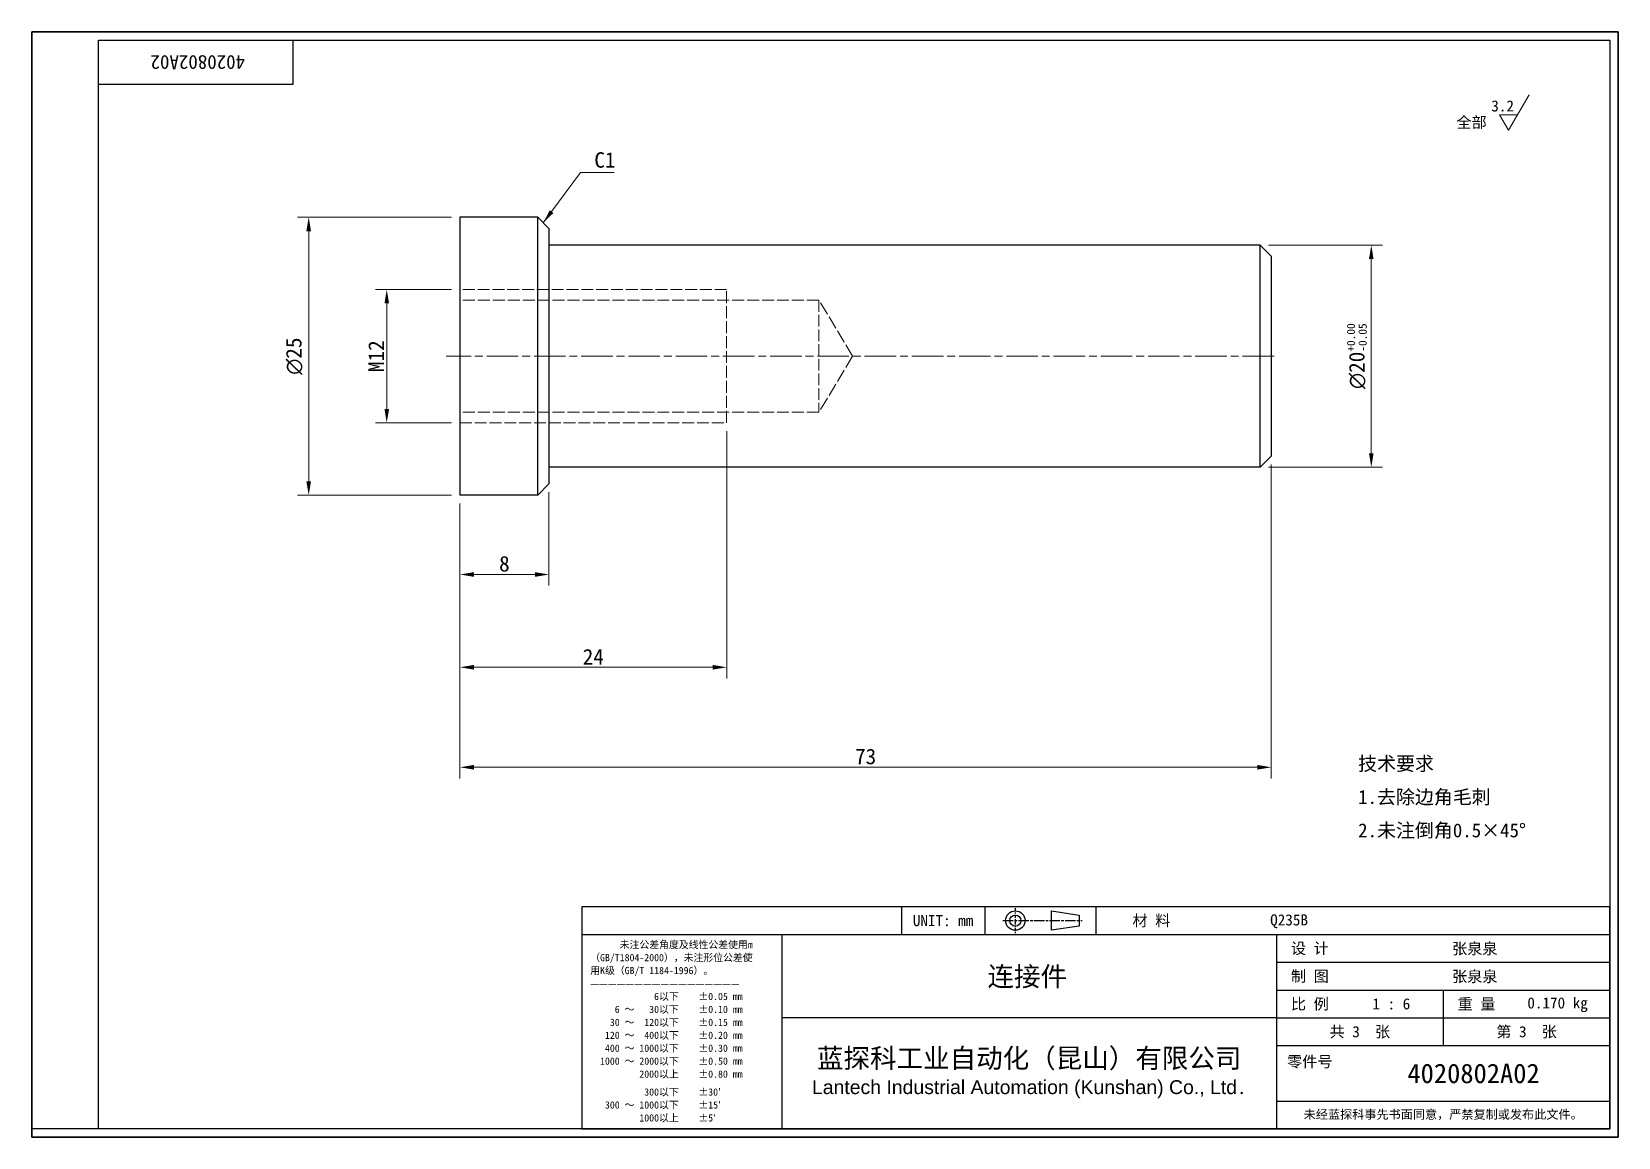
# Model space of a CAD drawing. Header units: millimetres. Extents: x 3 to 146, y 3 to 102.
import ezdxf
from ezdxf.enums import TextEntityAlignment as Align

# ---------------------------------------------------------------- set-up
doc = ezdxf.new("R2010")
doc.units = ezdxf.units.MM
doc.header["$LTSCALE"] = 0.5
doc.linetypes.add('CHAIN', pattern=[0.3543, 0.2362, -0.0295, 0.0591, -0.0295])
doc.linetypes.add('DASHED', pattern=[0.2067, 0.1654, -0.0413])
for name, color, linetype, lineweight in [('1', 7, 'Continuous', 18), ('可见 (ISO)', 7, 'Continuous', 25), ('图框 (ISO)', 7, 'Continuous', 35), ('标题 (ISO)', 7, 'Continuous', 25)]:
    doc.layers.add(name, color=color, linetype=linetype, lineweight=lineweight)
for name, color, linetype, lineweight, true_color in [('中心线 (ISO)', 1, 'CHAIN', 18, 0xff0000), ('尺寸 (ISO)', 7, 'Continuous', 18, 0x008000), ('符号 (ISO)', 7, 'Continuous', 18, 0x008000), ('隐藏 (ISO)', 5, 'DASHED', 18, 0x0000ff)]:
    doc.layers.add(name, color=color, linetype=linetype, lineweight=lineweight, true_color=true_color)
doc.styles.add('文本样式164', font='SimSun.ttf')
doc.styles.add('文本样式165', font='SimSun.ttf')
doc.styles.add('文本样式74', font='SimSun.ttf')
doc.styles.add('最新国标', font='simfang.ttf')
doc.styles.add('注释文本 (ISO)', font='simfang.ttf')
doc.dimstyles.new('默认 (GB)', dxfattribs={"dimscale": 0.5, "dimtxt": 2.8, "dimasz": 2.5, "dimexe": 2, "dimexo": 1.5, "dimgap": 0.5, "dimtad": 1, "dimtoh": 1, "dimdsep": 46, "dimtxsty": '最新国标', "dimcen": 0.09, "dimdle": 10, "dimclrd": 256, "dimclre": 256, "dimclrt": 256, "dimaunit": 1, "dimadec": 3, "dimazin": 2, "dimtfac": 0.535714, "dimtmove": 0, "dimatfit": 3, "dimfxl": 0, "dimtolj": 1, "dimtzin": 0, "dimlwd": -1, "dimlwe": -1, "dimarcsym": 0})
doc.dimstyles.new('默认 (GB)$7', dxfattribs={"dimscale": 0.5, "dimtxt": 2.8, "dimasz": 2.5, "dimexe": 2, "dimexo": 1.5, "dimgap": 0.5, "dimtad": 1, "dimtoh": 1, "dimdsep": 46, "dimtxsty": '最新国标', "dimcen": 0.09, "dimdle": 10, "dimclrd": 256, "dimclre": 256, "dimclrt": 256, "dimaunit": 1, "dimadec": 3, "dimazin": 2, "dimtfac": 0.535714, "dimtmove": 0, "dimatfit": 3, "dimfxl": 0, "dimtolj": 1, "dimtzin": 0, "dimlwd": -1, "dimlwe": -1, "dimarcsym": 0})

# ---------------------------------------------------------------- blocks, each defined once
blk = doc.blocks.new('图框 最新国标')
at = {"layer": '图框 (ISO)'}
for p, q in [((6, 7), (6, 204.5)), ((6, 204.5), (291.5, 204.5)), ((291.5, 204.5), (291.5, 5.5)), ((6, 7), (6, 5.5)), ((6, 7), (6, 5.5)), ((291.5, 5.5), (6, 5.5))]:
    blk.add_line(p, q, dxfattribs=at)
at = {"layer": '图框 (ISO)', "color": 7, "linetype": 'Continuous', "lineweight": 25}
for p, q in [((18, 203), (290, 203)), ((18, 7), (18, 203)), ((18, 203), (290, 203)), ((53, 203), (53, 195)), ((290, 203), (290, 7)), ((290, 203), (290, 7)), ((53, 195), (18, 195)), ((290, 7), (6, 7)), ((290, 7), (18, 7))]:
    blk.add_line(p, q, dxfattribs=at)
at = {"layer": '图框 (ISO)', "style": '文本样式74'}
blk.add_attdef('零件代号_001', (44.39, 200.25), '', height=2.5, rotation=180, dxfattribs=at)
blk = doc.blocks.new('标题栏 最新国标')
at = {"layer": '标题 (ISO)'}
for p, q in [((381.98, -183.84), (196.98, -183.84)), ((196.98, -183.84), (196.98, -223.84)), ((254.48, -183.84), (254.48, -188.84)), ((269.48, -183.84), (269.48, -188.84)), ((281.48, -188.09), (281.48, -184.59)), ((281.48, -184.59), (286.48, -185.34)), ((286.48, -185.34), (286.48, -187.34)), ((289.48, -183.84), (289.48, -188.84)), ((381.98, -223.84), (381.98, -183.84)), ((383.48, -183.84), (383.48, -225.34)), ((286.48, -187.34), (281.48, -188.09)), ((196.98, -188.84), (381.98, -188.84)), ((232.98, -188.84), (232.98, -223.84)), ((321.98, -188.84), (321.98, -223.84)), ((321.98, -193.84), (381.98, -193.84)), ((321.98, -198.84), (381.98, -198.84)), ((351.98, -198.84), (351.98, -208.84)), ((321.98, -203.84), (232.98, -203.84)), ((321.98, -203.84), (381.98, -203.84)), ((321.98, -208.84), (381.98, -208.84)), ((321.98, -218.84), (381.98, -218.84)), ((196.98, -223.84), (381.98, -223.84)), ((383.48, -225.34), (196.98, -225.34))]:
    blk.add_line(p, q, dxfattribs=at)
at = {"layer": '标题 (ISO)', "linetype": 'CHAIN', "ltscale": 5.000333}
blk.add_line((274.98, -184.09), (274.98, -188.59), dxfattribs=at)
at = {"layer": '标题 (ISO)', "linetype": 'CHAIN', "ltscale": 15.834605}
blk.add_line((272.73, -186.34), (286.98, -186.34), dxfattribs=at)
at = {"layer": '标题 (ISO)'}
for radius in [1.75, 1]:
    blk.add_circle((274.98, -186.34), radius, dxfattribs=at)
at = {"layer": '1', "style": '文本样式164'}
for s, p in [('UNIT: mm', (261.98, -186.34)), ('材 料', (299.48, -186.34)), ('设 计', (327.98, -191.34)), ('制 图', (327.98, -196.34)), ('比 例', (327.98, -201.34)), ('重 量', (357.98, -201.34)), ('共 3  张', (336.98, -206.34)), ('第 3  张', (366.98, -206.34))]:
    blk.add_text(s, height=2, dxfattribs=at).set_placement(p, align=Align.MIDDLE_CENTER)
at = {"layer": '标题 (ISO)', "char_height": 2, "style": '注释文本 (ISO)'}
for s, insert, attachment_point, line_spacing_factor in [('{\\fSimSun|b0|i0|c134|p2;\\H0.65x;      未注公差角度及线性公差使用m\\P（GB/T1804-2000），未注形位公差使\\P用K级（GB/T 1184-1996）。\\P—————————————————\\P             6以下    ±0.05 mm\\P     6 ～   30以下    ±0.10 mm\\P    30 ～  120以下    ±0.15 mm\\P   120 ～  400以下    ±0.20 mm\\P   400 ～ 1000以下    ±0.30 mm\\P  1000 ～ 2000以下    ±0.50 mm\\P          2000以上    ±0.80 mm\\P\\H0.38462x;\\P\\H2.6x;           300以下    ±30′\\P   300 ～ 1000以下    ±15′\\P          1000以上    ±5′}', (198.48, -206.34), 4, 1.075116), ('{\\fMicrosoft YaHei|b0|i0|c134|p34;\\H1.75x;蓝探科工业自动化（昆山）有限公司\\P\\fArial|b0|i0|c0|p34;\\H0.71429x;Lantech Industrial Automation (Kunshan) Co., Ltd\\fFangSong|b0|i0|c134|p49;.\\H1.15195x; }', (277.48, -213.84), 5, 0.978695)]:
    blk.add_mtext(s, dxfattribs=dict(at, insert=insert, attachment_point=attachment_point, line_spacing_factor=line_spacing_factor))
at = {"layer": '标题 (ISO)', "attachment_point": 5, "style": '注释文本 (ISO)'}
for s, insert, char_height in [('\\fFangSong|b0|i0;零件号', (327.98, -211.84), 2), ('\\fSimSun|b0|i0;{\\H1.6000;未经蓝探科事先书面同意，严禁复制或发布此文件。}', (351.98, -221.34), 1.6)]:
    blk.add_mtext(s, dxfattribs=dict(at, insert=insert, char_height=char_height))
at = {"layer": '标题 (ISO)'}
for tag, p, height, style in [('材料_001', (320.84, -187.21), 2, '注释文本 (ISO)'), ('设计人_001', (353.58, -192.39), 2, '注释文本 (ISO)'), ('库存编号_001', (269.97, -198.15), 3.5, '文本样式165'), ('设计人_001', (353.58, -197.39), 2, '注释文本 (ISO)'), ('视图比例_001', (339.25, -202.33), 2, '注释文本 (ISO)'), ('质量\\P3;_001', (367.12, -202.16), 2, '注释文本 (ISO)'), ('零件代号_001', (345.54, -215.59), 3.5, '文本样式165')]:
    blk.add_attdef(tag, p, '', height=height, dxfattribs=dict(at, style=style))
blk = doc.blocks.new('*D5')
at = {"layer": 'Defpoints', "color": 0, "transparency": 16777216}
for p in [(27.92, 85.55), (41.53, 85.55), (41.53, 60.55)]:
    blk.add_point(p, dxfattribs=at)
at = {"layer": '尺寸 (ISO)', "color": 116, "true_color": 0x00803f, "transparency": 16777216}
for p, q in [((40.78, 85.55), (26.92, 85.55)), ((27.92, 61.8), (27.92, 84.3)), ((40.78, 60.55), (26.92, 60.55))]:
    blk.add_line(p, q, dxfattribs=at)
for points in [[(27.71, 84.3), (28.13, 84.3), (27.92, 85.55)], [(27.71, 61.8), (28.13, 61.8), (27.92, 60.55)]]:
    blk.add_solid(points, dxfattribs=at)
at = {"layer": '尺寸 (ISO)', "transparency": 16777216, "insert": (26.62, 73.05), "char_height": 1.4, "attachment_point": 5, "rotation": 90, "style": '最新国标'}
blk.add_mtext('\\A1;{\\fAIGDT|b0|i0;\\ln}\\fFangSong|b0|i0;25', dxfattribs=at)
blk = doc.blocks.new('*D6')
at = {"layer": 'Defpoints', "color": 0, "transparency": 16777216}
for p in [(49.53, 61.55), (41.53, 60.55), (49.53, 53.4)]:
    blk.add_point(p, dxfattribs=at)
at = {"layer": '尺寸 (ISO)', "color": 116, "true_color": 0x00803f, "transparency": 16777216}
for p, q in [((49.53, 60.8), (49.53, 52.4)), ((41.53, 59.8), (41.53, 52.4)), ((42.78, 53.4), (48.28, 53.4))]:
    blk.add_line(p, q, dxfattribs=at)
for points in [[(42.78, 53.61), (42.78, 53.19), (41.53, 53.4)], [(48.28, 53.61), (48.28, 53.19), (49.53, 53.4)]]:
    blk.add_solid(points, dxfattribs=at)
at = {"layer": '尺寸 (ISO)', "transparency": 16777216, "insert": (45.53, 54.36), "char_height": 1.4, "attachment_point": 5, "style": '最新国标'}
blk.add_mtext('\\A1;8', dxfattribs=at)
blk = doc.blocks.new('*D7')
at = {"layer": 'Defpoints', "color": 0, "transparency": 16777216}
for p in [(65.53, 67.05), (41.53, 60.55), (65.53, 45.05)]:
    blk.add_point(p, dxfattribs=at)
at = {"layer": '尺寸 (ISO)', "color": 116, "true_color": 0x00803f, "transparency": 16777216}
for p, q in [((65.53, 66.3), (65.53, 44.05)), ((41.53, 59.8), (41.53, 44.05)), ((42.78, 45.05), (64.28, 45.05))]:
    blk.add_line(p, q, dxfattribs=at)
for points in [[(42.78, 45.26), (42.78, 44.84), (41.53, 45.05)], [(64.28, 45.26), (64.28, 44.84), (65.53, 45.05)]]:
    blk.add_solid(points, dxfattribs=at)
at = {"layer": '尺寸 (ISO)', "transparency": 16777216, "insert": (53.53, 46), "char_height": 1.4, "attachment_point": 5, "style": '最新国标'}
blk.add_mtext('\\A1;24', dxfattribs=at)
blk = doc.blocks.new('*D8')
at = {"layer": 'Defpoints', "color": 0, "transparency": 16777216}
for p in [(114.53, 64.05), (41.53, 60.55), (114.53, 36.05)]:
    blk.add_point(p, dxfattribs=at)
at = {"layer": '尺寸 (ISO)', "color": 116, "true_color": 0x00803f, "transparency": 16777216}
for p, q in [((114.53, 63.3), (114.53, 35.05)), ((41.53, 59.8), (41.53, 35.05)), ((42.78, 36.05), (113.28, 36.05))]:
    blk.add_line(p, q, dxfattribs=at)
for points in [[(42.78, 36.26), (42.78, 35.84), (41.53, 36.05)], [(113.28, 36.26), (113.28, 35.84), (114.53, 36.05)]]:
    blk.add_solid(points, dxfattribs=at)
at = {"layer": '尺寸 (ISO)', "transparency": 16777216, "insert": (78.03, 37.01), "char_height": 1.4, "attachment_point": 5, "style": '最新国标'}
blk.add_mtext('\\A1;73', dxfattribs=at)
blk = doc.blocks.new('*D9')
at = {"layer": 'Defpoints', "color": 0, "transparency": 16777216}
for p in [(113.53, 83.05), (113.53, 63.05), (123.53, 63.05)]:
    blk.add_point(p, dxfattribs=at)
at = {"layer": '尺寸 (ISO)', "color": 116, "true_color": 0x00803f, "transparency": 16777216}
for p, q in [((114.28, 83.05), (124.53, 83.05)), ((123.53, 81.8), (123.53, 64.3)), ((114.28, 63.05), (124.53, 63.05))]:
    blk.add_line(p, q, dxfattribs=at)
for points in [[(123.32, 81.8), (123.73, 81.8), (123.53, 83.05)], [(123.32, 64.3), (123.73, 64.3), (123.53, 63.05)]]:
    blk.add_solid(points, dxfattribs=at)
at = {"layer": '尺寸 (ISO)', "transparency": 16777216, "insert": (122.22, 73.05), "char_height": 1.4, "attachment_point": 5, "rotation": 90, "style": '最新国标'}
blk.add_mtext('\\A1;{\\fAIGDT|b0|i0;\\ln}\\fFangSong|b0|i0;20{\\H0.75;\\S+0.00^ -0.05;}', dxfattribs=at)
blk = doc.blocks.new('*D10')
at = {"layer": 'Defpoints', "color": 0, "transparency": 16777216}
for p in [(34.94, 79.05), (41.53, 79.05), (41.53, 67.05)]:
    blk.add_point(p, dxfattribs=at)
at = {"layer": '尺寸 (ISO)', "color": 116, "true_color": 0x00803f, "transparency": 16777216}
for p, q in [((40.78, 79.05), (33.94, 79.05)), ((34.94, 68.3), (34.94, 77.8)), ((40.78, 67.05), (33.94, 67.05))]:
    blk.add_line(p, q, dxfattribs=at)
for points in [[(34.74, 77.8), (35.15, 77.8), (34.94, 79.05)], [(34.74, 68.3), (35.15, 68.3), (34.94, 67.05)]]:
    blk.add_solid(points, dxfattribs=at)
at = {"layer": '尺寸 (ISO)', "transparency": 16777216, "insert": (33.99, 73.05), "char_height": 1.4, "attachment_point": 5, "rotation": 90, "style": '最新国标'}
blk.add_mtext('\\A1;\\fFangSong|b0|i0;M12', dxfattribs=at)
blk = doc.blocks.new('表面粗糙度标识符号1')
at = {"layer": '符号 (ISO)'}
for p, q in [((271.76, 186.76), (275.45, 193.16)), ((270.14, 189.56), (271.76, 186.76)), ((270.14, 189.56), (273.37, 189.56))]:
    blk.add_line(p, q, dxfattribs=at)
at = {"layer": '符号 (ISO)', "char_height": 2, "attachment_point": 7, "style": '注释文本 (ISO)'}
for s, insert in [('3.2', (268.65, 190.11)), ('全部 ', (262.37, 186.99))]:
    blk.add_mtext(s, dxfattribs=dict(at, insert=insert))

msp = doc.modelspace()

# ---------------------------------------------------------------- linework, layer by layer
at = {"layer": '中心线 (ISO)', "ltscale": 23.990969}
msp.add_line((114.776, 73.051), (40.276, 73.051), dxfattribs=at)
at = {"layer": '可见 (ISO)'}
for p, q in [((41.526, 85.551), (41.526, 60.551)), ((48.526, 85.551), (41.526, 85.551)), ((48.526, 60.551), (48.526, 85.551)), ((49.526, 84.551), (48.526, 85.551)), ((49.526, 84.551), (49.526, 61.551)), ((113.526, 83.051), (49.526, 83.051)), ((113.526, 63.051), (113.526, 83.051)), ((114.526, 82.051), (113.526, 83.051)), ((114.526, 82.051), (114.526, 64.051)), ((113.526, 63.051), (49.526, 63.051)), ((114.526, 64.051), (113.526, 63.051)), ((49.526, 61.551), (48.526, 60.551)), ((48.526, 60.551), (41.526, 60.551))]:
    msp.add_line(p, q, dxfattribs=at)
at = {"layer": '隐藏 (ISO)', "ltscale": 12.901145}
for p, q in [((65.526, 79.051), (41.526, 79.051)), ((41.526, 67.051), (65.526, 67.051))]:
    msp.add_line(p, q, dxfattribs=at)
at = {"layer": '隐藏 (ISO)', "ltscale": 13.027546}
msp.add_line((65.526, 67.051), (65.526, 79.051), dxfattribs=at)
at = {"layer": '隐藏 (ISO)', "ltscale": 13.022093}
for p, q in [((73.826, 78.104), (41.526, 78.104)), ((73.826, 67.998), (41.526, 67.998))]:
    msp.add_line(p, q, dxfattribs=at)
at = {"layer": '隐藏 (ISO)', "ltscale": 12.799926}
msp.add_line((73.826, 78.104), (73.826, 67.998), dxfattribs=at)
at = {"layer": '隐藏 (ISO)', "ltscale": 14.259793}
for q in [(73.826, 78.104), (73.826, 67.998)]:
    msp.add_line((76.862, 73.051), q, dxfattribs=at)

# ---------------------------------------------------------------- block references
at = {"xscale": 0.5, "yscale": 0.5, "zscale": 0.5}
msp.add_blockref('图框 最新国标', (0, 0), dxfattribs=at).add_auto_attribs({'零件代号_001': '4020802A02'})
ref = msp.add_blockref('标题栏 最新国标', (-45.991, 115.422), dxfattribs=dict(xscale=0.5, yscale=0.5, zscale=0.5))
ref.add_attrib('零件代号_001', '4020802A02', (126.777, 7.625), dxfattribs={"layer": '标题 (ISO)', "height": 1.75, "style": '文本样式165'})
ref.add_attrib('库存编号_001', '连接件', (88.996, 16.346), dxfattribs={"layer": '标题 (ISO)', "height": 1.75, "style": '文本样式165'})
ref.add_attrib('质量\\P3;_001', '0.170 kg', (137.569, 14.341), dxfattribs={"layer": '标题 (ISO)', "height": 1, "style": '注释文本 (ISO)'})
ref.add_attrib('视图比例_001', '1 : 6', (123.631, 14.259), dxfattribs={"layer": '标题 (ISO)', "height": 1, "style": '注释文本 (ISO)'})
ref.add_attrib('设计人_001', '张泉泉', (130.797, 19.227), dxfattribs={"layer": '标题 (ISO)', "height": 1, "style": '注释文本 (ISO)'})
ref.add_attrib('设计人_001', '张泉泉', (130.797, 16.727), dxfattribs={"layer": '标题 (ISO)', "height": 1, "style": '注释文本 (ISO)'})
ref.add_attrib('材料_001', 'Q235B', (114.43, 21.816), dxfattribs={"layer": '标题 (ISO)', "height": 1, "style": '注释文本 (ISO)'})
at = {"layer": '符号 (ISO)', "xscale": 0.5, "yscale": 0.5, "zscale": 0.5}
msp.add_blockref('表面粗糙度标识符号1', (0, 0), dxfattribs=at)

# ---------------------------------------------------------------- texts
at = {"layer": '符号 (ISO)', "insert": (53.619, 91.408), "char_height": 1.4, "attachment_point": 1, "style": '最新国标'}
msp.add_mtext('C1', dxfattribs=at)
at = {"layer": '符号 (ISO)', "insert": (122.343, 33.3), "char_height": 1.25, "width": 17.77778, "attachment_point": 4, "line_spacing_factor": 1.441304, "style": '注释文本 (ISO)'}
msp.add_mtext('\\fFangSong|b0|i0;{\\H1.2500;技术要求\\P}\\fFangSong|b0|i0;{\\H1.2500;1.去除边角毛刺\\P}\\fFangSong|b0|i0;{\\H1.2500;2.未注倒角0.5×45°}', dxfattribs=at)

# ---------------------------------------------------------------- dimensions: what is measured, and where the dimension line sits
at = {"layer": '尺寸 (ISO)', "color": 116, "true_color": 0x00803f}
for base, p1, p2, angle, text, override, picture, middle in [((27.921, 85.551), (41.526, 60.551), (41.526, 85.551), 90, '{\\fAIGDT|b0|i0;\\ln}\\fFangSong|b0|i0;<>', {"dimgap": 0.5, "dimtoh": 0, "dimdec": 2, "dimtol": 0, "dimlim": 0, "dimtp": 0, "dimtm": 0, "dimtdec": 2, "dimtofl": 0, "dimatfit": 1}, '*D5', (27.921, 73.051)), ((123.526, 63.051), (113.526, 83.051), (113.526, 63.051), 90, '{\\fAIGDT|b0|i0;\\ln}\\fFangSong|b0|i0;<>', {"dimgap": 0.5, "dimtoh": 0, "dimdec": 2, "dimtol": 1, "dimlim": 0, "dimtp": 0, "dimtm": 0.05, "dimtdec": 2, "dimtofl": 0, "dimatfit": 1}, '*D9', (123.526, 73.051)), ((34.944, 79.051), (41.526, 67.051), (41.526, 79.051), 270, '\\fFangSong|b0|i0;M<>', {"dimgap": 0.5, "dimtoh": 0, "dimdec": 2, "dimtol": 0, "dimlim": 0, "dimtp": 0, "dimtm": 0, "dimtdec": 2, "dimtofl": 0, "dimatfit": 1}, '*D10', (34.944, 73.051))]:
    dim = msp.add_linear_dim(base=base, p1=p1, p2=p2, angle=angle, text=text, dimstyle='默认 (GB)', override=override, dxfattribs=at)
    dim.commit()
    dim.dimension.update_dxf_attribs({"geometry": picture, "text_midpoint": middle, "dimtype": 160})
for base, p2, picture, middle in [((65.526, 45.051), (65.526, 67.051), '*D7', (53.526, 45.051)), ((114.526, 36.051), (114.526, 64.051), '*D8', (78.026, 36.051)), ((49.526, 53.403), (49.526, 61.551), '*D6', (45.526, 53.403))]:
    dim = msp.add_linear_dim(base=base, p1=(41.526, 60.551), p2=p2, dimstyle='默认 (GB)', override={"dimgap": 0.5, "dimtoh": 0, "dimdec": 2, "dimtol": 0, "dimlim": 0, "dimtp": 0, "dimtm": 0, "dimtdec": 2, "dimtofl": 0, "dimatfit": 1}, dxfattribs=at)
    dim.commit()
    dim.dimension.update_dxf_attribs({"geometry": picture, "text_midpoint": middle, "dimtype": 160})

# ---------------------------------------------------------------- leaders
at = {"layer": '符号 (ISO)', "color": 116, "true_color": 0x00803f, "annotation_type": 0, "has_hookline": 1, "hookline_direction": 0, "text_width": 1.776}
msp.add_leader([(49.026, 85.051), (52.369, 89.567), (53.619, 89.567)], dimstyle='默认 (GB)$7', override={"dimgap": 0, "dimtad": 1}, dxfattribs=at)

doc.saveas('drawing.dxf')
